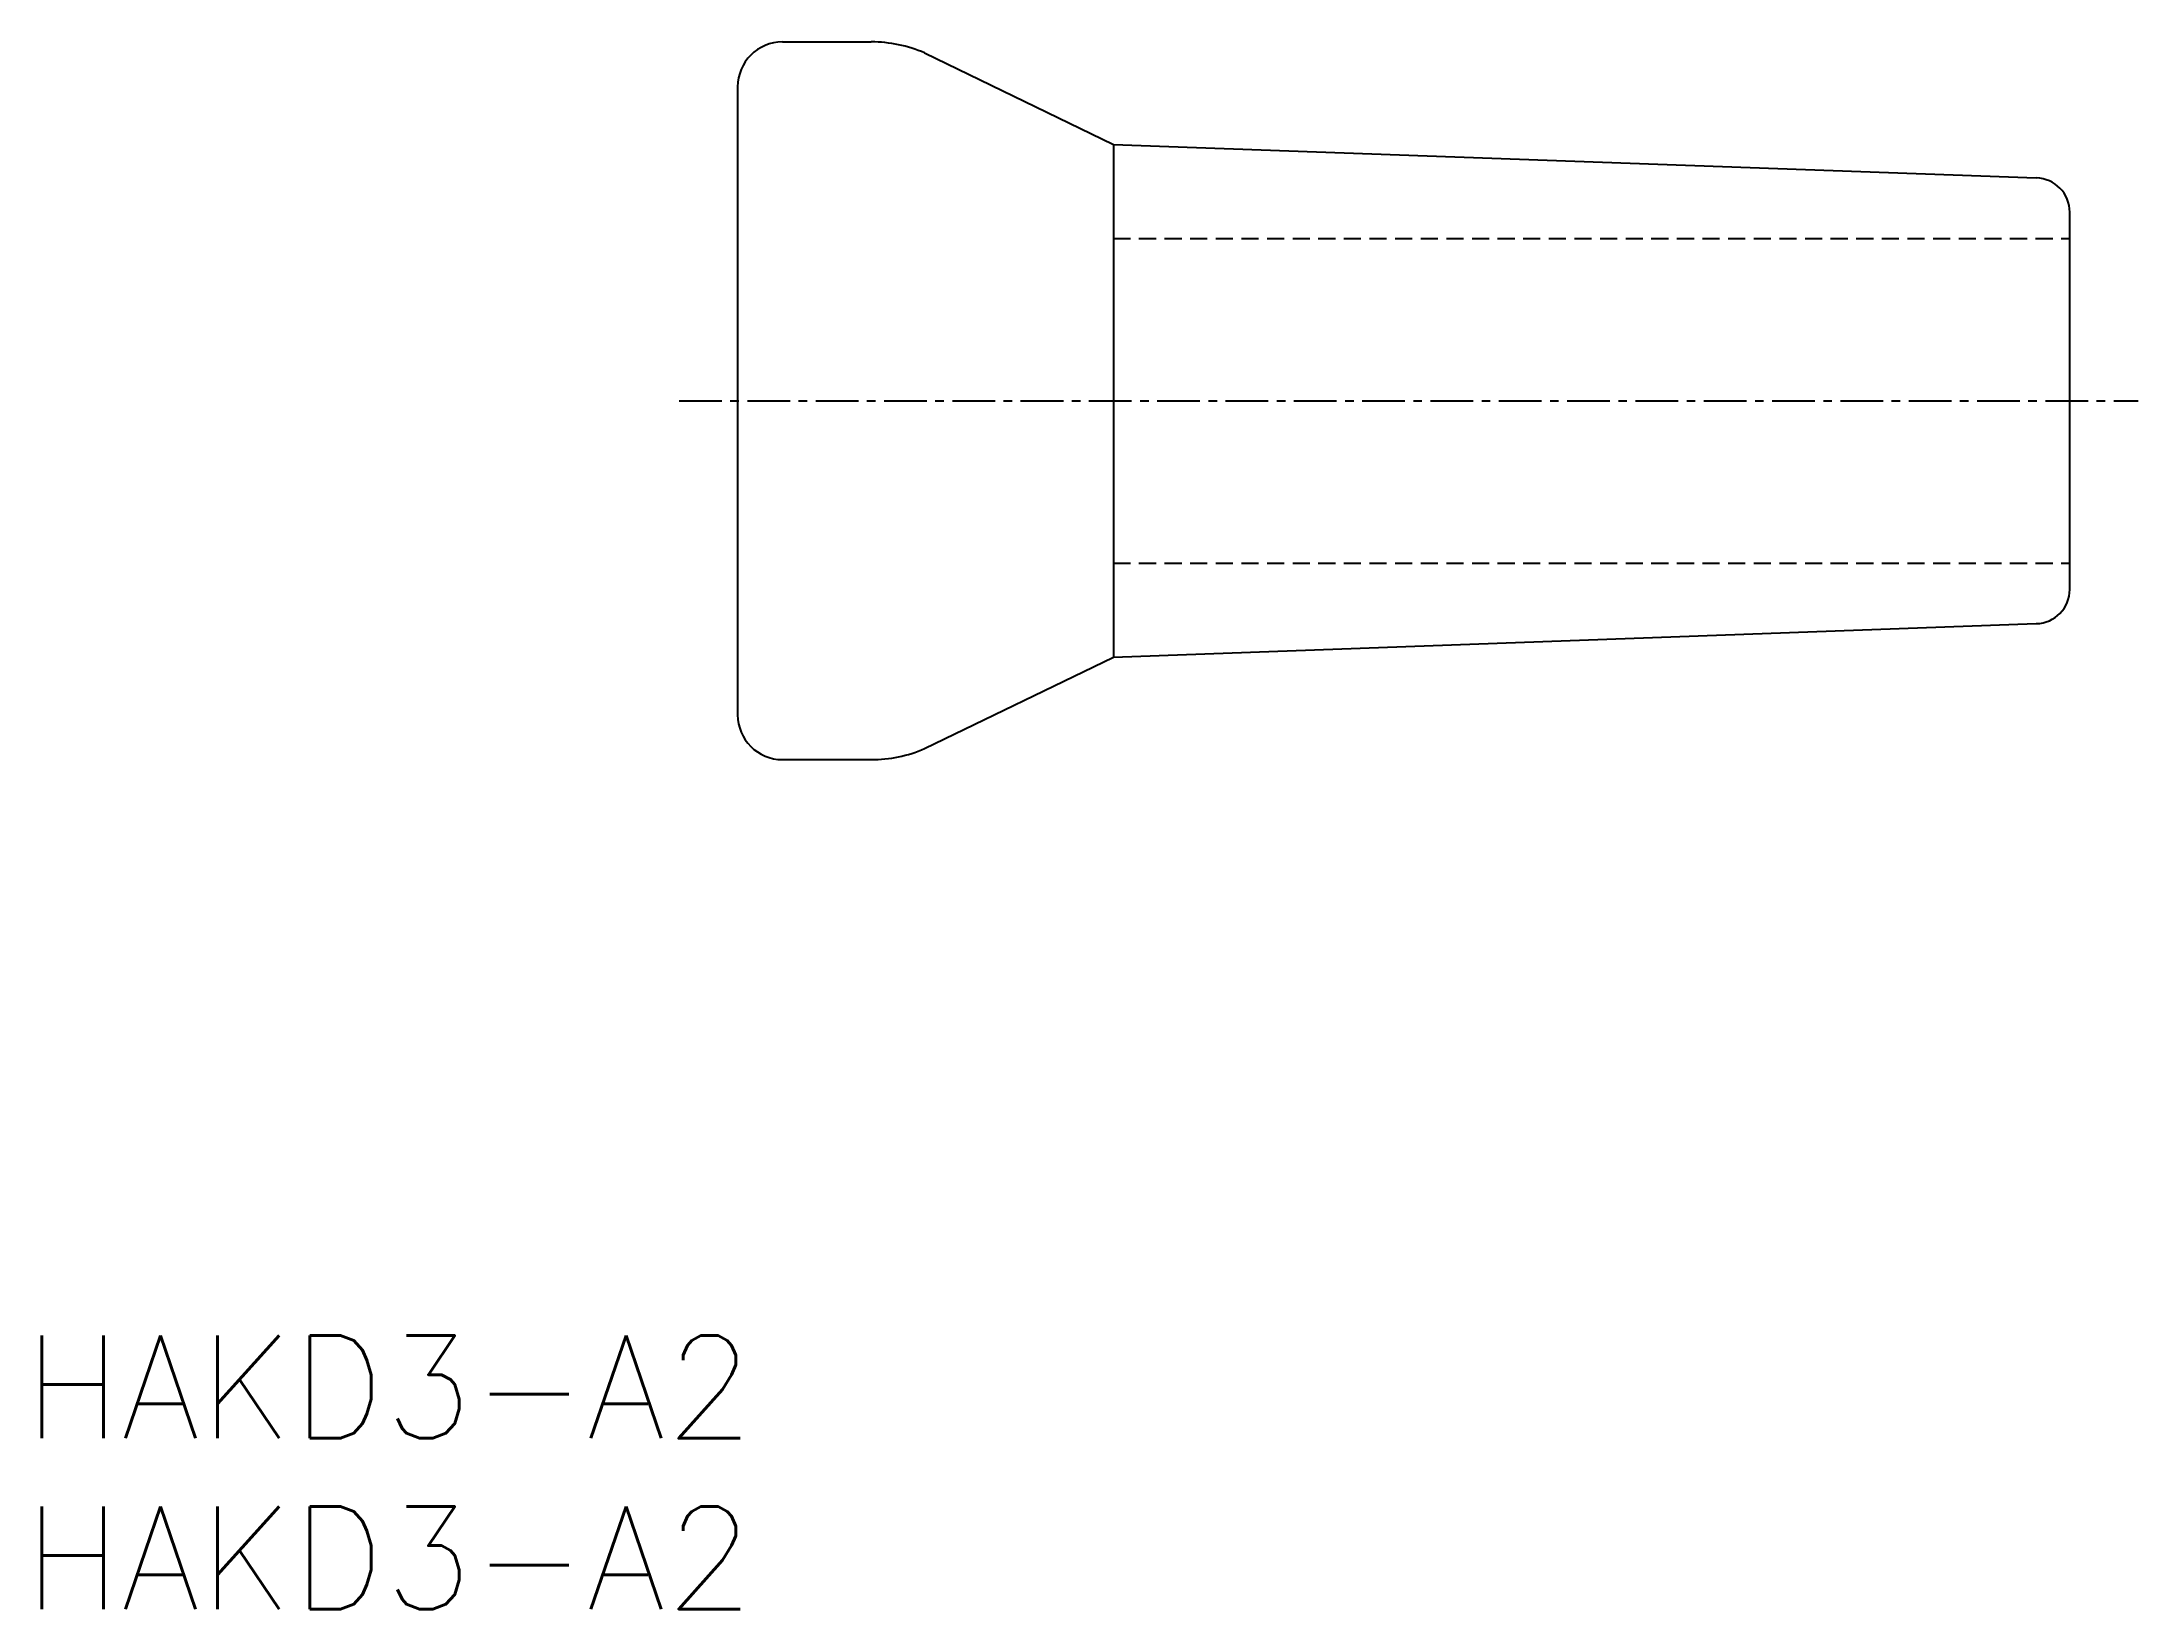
# Model space of a CAD drawing. Extents: x 0.5 to 61.9, y 0 to 45.9.
import ezdxf
from ezdxf.enums import TextEntityAlignment as Align

# ---------------------------------------------------------------- set-up
doc = ezdxf.new("R2010")
doc.units = 0
doc.linetypes.add('CENTER', pattern=[2, 1.25, -0.25, 0.25, -0.25])
doc.linetypes.add('DASHED', pattern=[0.75, 0.5, -0.25])
doc.layers.get('0').update_dxf_attribs({"linetype": 'CONTINUOUS'})
doc.layers.add('CENTER', color=1, linetype='CENTER')
doc.styles.get("Standard").update_dxf_attribs({"font": 'txt.shx', "bigfont": '@extfont2.shx'})

msp = doc.modelspace()

# ---------------------------------------------------------------- linework, layer by layer
for p, q in [((22.195, 45.854), (24.795, 45.854)), ((26.354, 45.533), (31.882, 42.854)), ((20.882, 44.542), (20.882, 26.167)), ((20.882, 44.542), (20.882, 26.167)), ((20.882, 44.542), (20.882, 26.167)), ((31.882, 42.854), (31.882, 27.854)), ((31.882, 42.854), (58.903, 41.874)), ((31.882, 27.854), (58.903, 28.834)), ((26.354, 25.176), (31.882, 27.854)), ((22.195, 24.854), (24.795, 24.854))]:
    msp.add_line(p, q)
at = {"color": 7, "linetype": 'CONTINUOUS'}
msp.add_line((59.882, 29.834), (59.882, 40.874), dxfattribs=at)
at = {"color": 3, "linetype": 'DASHED'}
for p, q in [((31.882, 40.104), (59.882, 40.104)), ((31.882, 30.604), (59.882, 30.604))]:
    msp.add_line(p, q, dxfattribs=at)
for centre, radius, start, end in [((22.195, 44.542), 1.312, 90, 180), ((24.795, 41.917), 3.938, 66.68004, 90), ((22.195, 26.167), 1.312, 180, 270), ((24.795, 28.792), 3.938, 270, 293.31996)]:
    msp.add_arc(centre, radius, start, end)
at = {"color": 7, "linetype": 'CONTINUOUS'}
for centre, start, end in [((58.882, 40.874), 360, 88.83383), ((58.882, 29.834), 271.16617, 0)]:
    msp.add_arc(centre, 1, start, end, dxfattribs=at)
at = {"layer": 'CENTER', "color": 1, "linetype": 'CENTER'}
msp.add_line((19.168, 35.354), (61.882, 35.354), dxfattribs=at)

# ---------------------------------------------------------------- texts
at = {"color": 7, "linetype": 'CONTINUOUS'}
for p in [(0, 6.5), (0, 1.5)]:
    msp.add_text('HAKD3-A2', height=3, dxfattribs=at).set_placement(p, align=Align.MIDDLE_LEFT)

doc.saveas('drawing.dxf')
